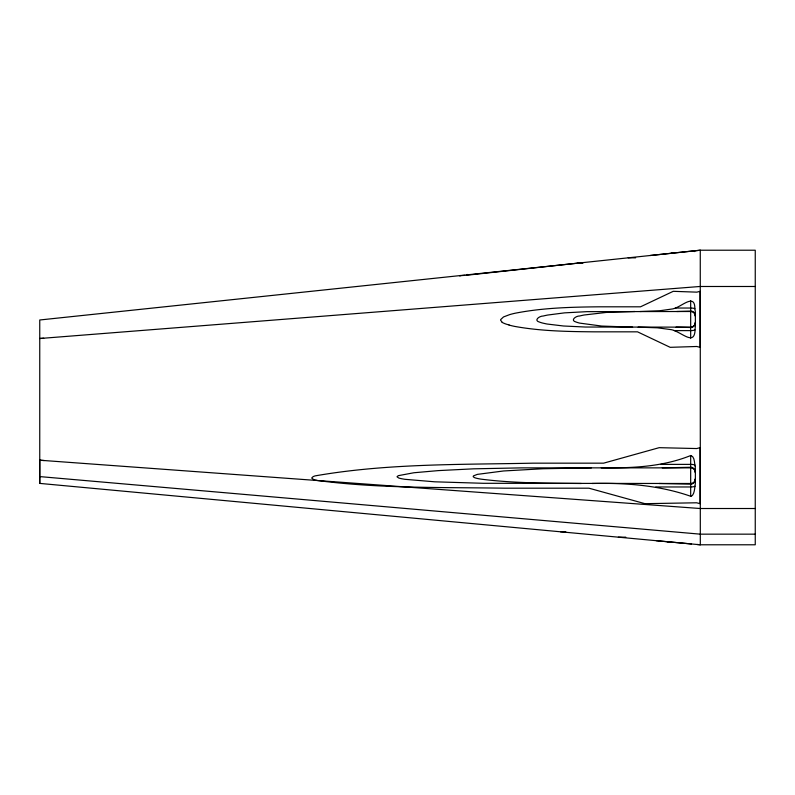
<?xml version="1.0" encoding="UTF-8"?>
<svg xmlns="http://www.w3.org/2000/svg" width="795" height="795" viewBox="0 0 795 795"><rect width="100%" height="100%" fill="white"/><g stroke="black" fill="none" stroke-linecap="round" stroke-linejoin="round"><path stroke-width="1.19" d="M39.75 483.4L39.75 319.988L700.276 250.216L755.25 250.216L755.25 544.784L700.306 544.784L39.75 483.4L39.75 460.245L44.272 460.543M700.266 250.236L700.306 544.744M592.116 483.499C625.625 482.674 659.631 485.338 691.133 496.418C694.601 494.579 694.591 488.15 695.237 484.294A17.868 17.818 -88.5 0 0 695.377 482.356L695.367 469.03A19.199 19.14 -88.9 0 0 695.198 466.834L695.178 466.595M673.941 330.452C684.634 334.576 695.088 345.785 695.158 328.087A16.824 16.705 -89.6 0 0 695.386 325.721L695.367 312.942A13.217 13.117 -89.5 0 0 695.257 311.322L694.989 309.523A32.197 31.949 -89.3 0 1 694.87 308.698C694.949 293.663 683.074 305.33 675.412 308.033A17.897 17.748 -88.3 0 1 672.59 308.927L659.492 310.785L640.005 311.501M695.108 466.118C694.283 462.75 694.8 456.857 690.875 455.475C662.334 466.983 631.588 468.185 601.239 467.858M460.881 275.497L459.5 275.706L464.866 275.378M466.526 275.209A61.662 6.38 -6.4 0 0 467.858 275.1L578.969 263.026M700.057 250.246L650.171 255.503M699.908 286.488L39.75 338.511L43.735 338.213M690.676 311.153L676.803 311.501M690.676 467.291L662.285 467.858M671.069 253.297L673.524 253.297M628.179 257.828L635.622 257.828M577.289 263.205L582.864 263.205M700.524 286.488L755.25 286.488M675.412 308.033L690.676 308.033A4.691 1.212 0 0 1 694.87 308.698M634.837 311.501L606.138 312.445L584.196 314.989A86.506 85.711 -74.4 0 0 582.357 315.357L582.039 315.426A56.793 56.256 -73.2 0 0 579.714 315.973C575.819 315.844 569.747 320.514 576.196 322.074A19.835 19.666 -74.2 0 0 577.021 322.363L577.18 322.412A37.812 37.484 -73.3 0 0 579.664 323.108L601.736 326.069L632.631 327.142M674.309 330.621L690.676 330.621A4.691 1.212 0 0 0 694.88 329.935M660.725 464.379L690.676 464.379A4.691 1.212 0 0 1 694.989 465.125M591.43 467.858L543.015 468.742L503.583 470.968L477.338 474.377L473.442 475.897L473.194 476.692L474.317 477.527A9.351 9.282 -31.8 0 0 475.012 477.805L475.589 477.994A28.849 28.64 -31.2 0 0 477.964 478.58L478.52 478.699A67.992 67.496 -31.1 0 0 480.836 479.117C514.117 483.35 547.775 483.141 581.274 483.499M655.795 486.967L690.676 486.967A4.691 1.212 0 0 0 695.009 486.222M700.524 508.512L755.25 508.512M560.525 531.795L565.802 531.795M700.524 534.16L755.25 534.16M618.361 537.172L625.784 537.172M667.114 541.703L669.599 541.703M676.068 327.142L690.676 327.5A4.541 4.512 -88.8 0 0 695.247 322.76M638.127 327.142L657.405 327.808L671.447 329.687A19.666 19.517 -87.8 0 1 673.951 330.442M659.045 483.499L690.676 484.095M39.75 460.216L700.226 508.512M39.75 476.593L700.057 534.141M700.057 544.754L697.126 544.486M656.193 540.689L691.461 543.959M316.688 480.399C378.827 488.687 441.851 487.186 504.398 488.19L588.936 488.19L644.974 503.682L696.619 502.788L700.057 503.682L700.057 447.674L696.688 448.549L659.174 447.674L603.604 463.167L533.028 463.167C460.424 464.707 386.897 463.346 315.168 475.877A16.427 16.099 -16 0 0 313.131 476.632L311.69 478.043L313.677 479.534M508.989 325.046L510.797 325.523A91.922 90.998 -61.7 0 0 514.812 326.427C540.997 331.147 567.739 331.595 594.272 331.833L637.52 331.833L670.185 347.326L696.788 346.481L700.057 347.326L700.057 291.318L696.827 292.153L673.246 291.318L640.522 306.81L599.46 306.81C571.337 307.069 542.975 307.784 515.289 313.2A102.098 100.985 -65.8 0 0 512.248 313.906L511.761 314.035A69.334 68.549 -64.4 0 0 509.684 314.611L503.513 316.937L500.681 319.58A1.66 1.65 -67.1 0 0 500.651 320.296L502.182 322.253M690.676 300.758L690.676 338.203M690.676 455.525L690.676 496.388M695.367 322.452A4.691 4.691 0 0 1 690.676 327.142L585.358 327.033L563.546 326L547.149 324.032A81.279 80.524 -67.1 0 1 545.37 323.684L542.697 323.078A35.378 35.059 -69 0 1 540.65 322.492L540.501 322.442A19.249 19.07 -70.1 0 1 539.676 322.154C533.226 320.554 539.358 315.923 543.223 316.022A57.319 56.753 -69.1 0 1 545.549 315.486L545.887 315.406A86.257 85.413 -70.3 0 1 547.715 315.039L564.559 312.862L587.038 311.65L690.676 311.501A4.691 4.691 0 0 1 695.367 316.191M690.676 311.054A4.631 4.591 -89.4 0 1 695.287 315.893M694.88 250.783A4.691 4.531 0 0 1 694.333 251.598M695.128 479.196A4.581 4.571 -88.5 0 1 690.676 484.195M690.676 467.192A4.571 4.561 -87.2 0 1 695.148 472.16M695.367 472.548A4.691 4.691 0 0 0 690.676 467.858L521.172 467.877L473.552 468.831L438.264 470.61L413.867 472.757L398.265 475.678L397.003 476.791L398.653 477.964A13.624 13.465 -22 0 0 399.328 478.173L399.647 478.272A35.805 35.387 -21.7 0 0 402.578 478.908A75.127 74.243 -21.7 0 0 405.003 479.315L434.756 481.81L483.32 483.3L690.676 483.499A4.691 4.691 0 0 0 695.367 478.809M467.728 274.504A43.795 4.025 -6.1 0 1 466.635 274.593M316.698 480.389A26.146 25.639 -14.4 0 1 313.667 479.554M509.019 324.887A26.096 25.838 -65.1 0 1 502.112 322.382"/></g></svg>
